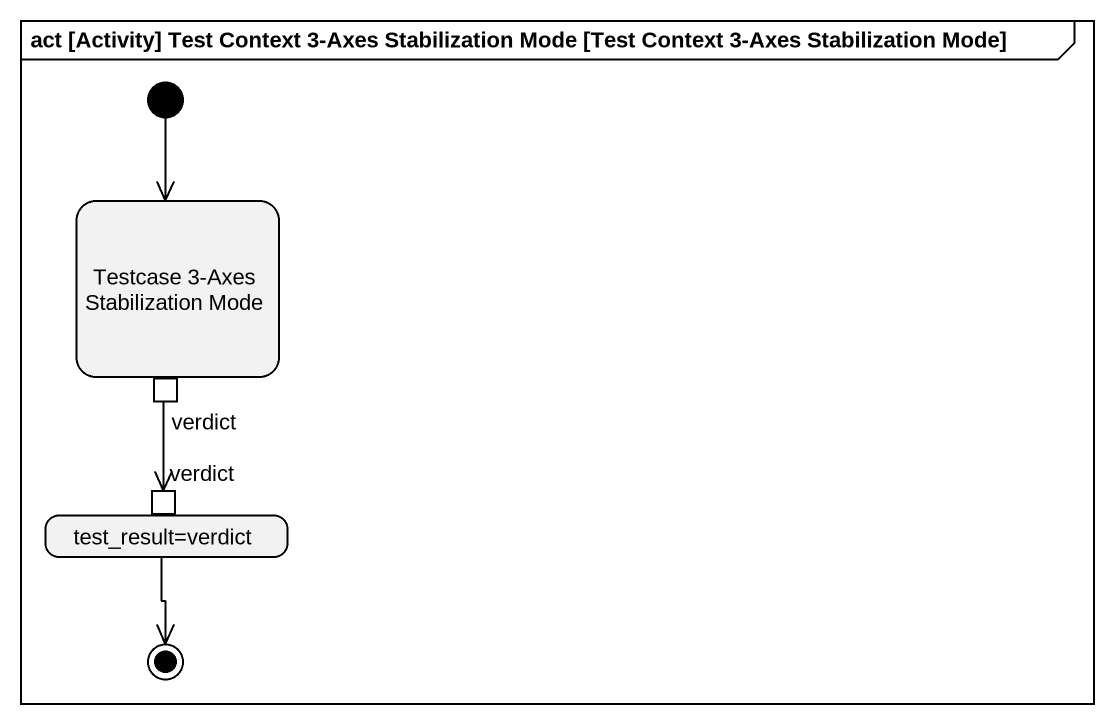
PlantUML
@startuml
mainframe act [Activity] Test Context 3-Axes Stabilization Mode [Test Context 3-Axes Stabilization Mode]
hide empty description
state "Testcase 3-Axes Stabilization Mode" as Testcase_3_Axes {
  state verdict <<outputPin>>
}
state "test_result=verdict" as test_result_verdict {
  state "verdict" as verdict_2 <<inputPin>>
}
[*] --> Testcase_3_Axes
verdict --> verdict_2
test_result_verdict --> [*]
@enduml
